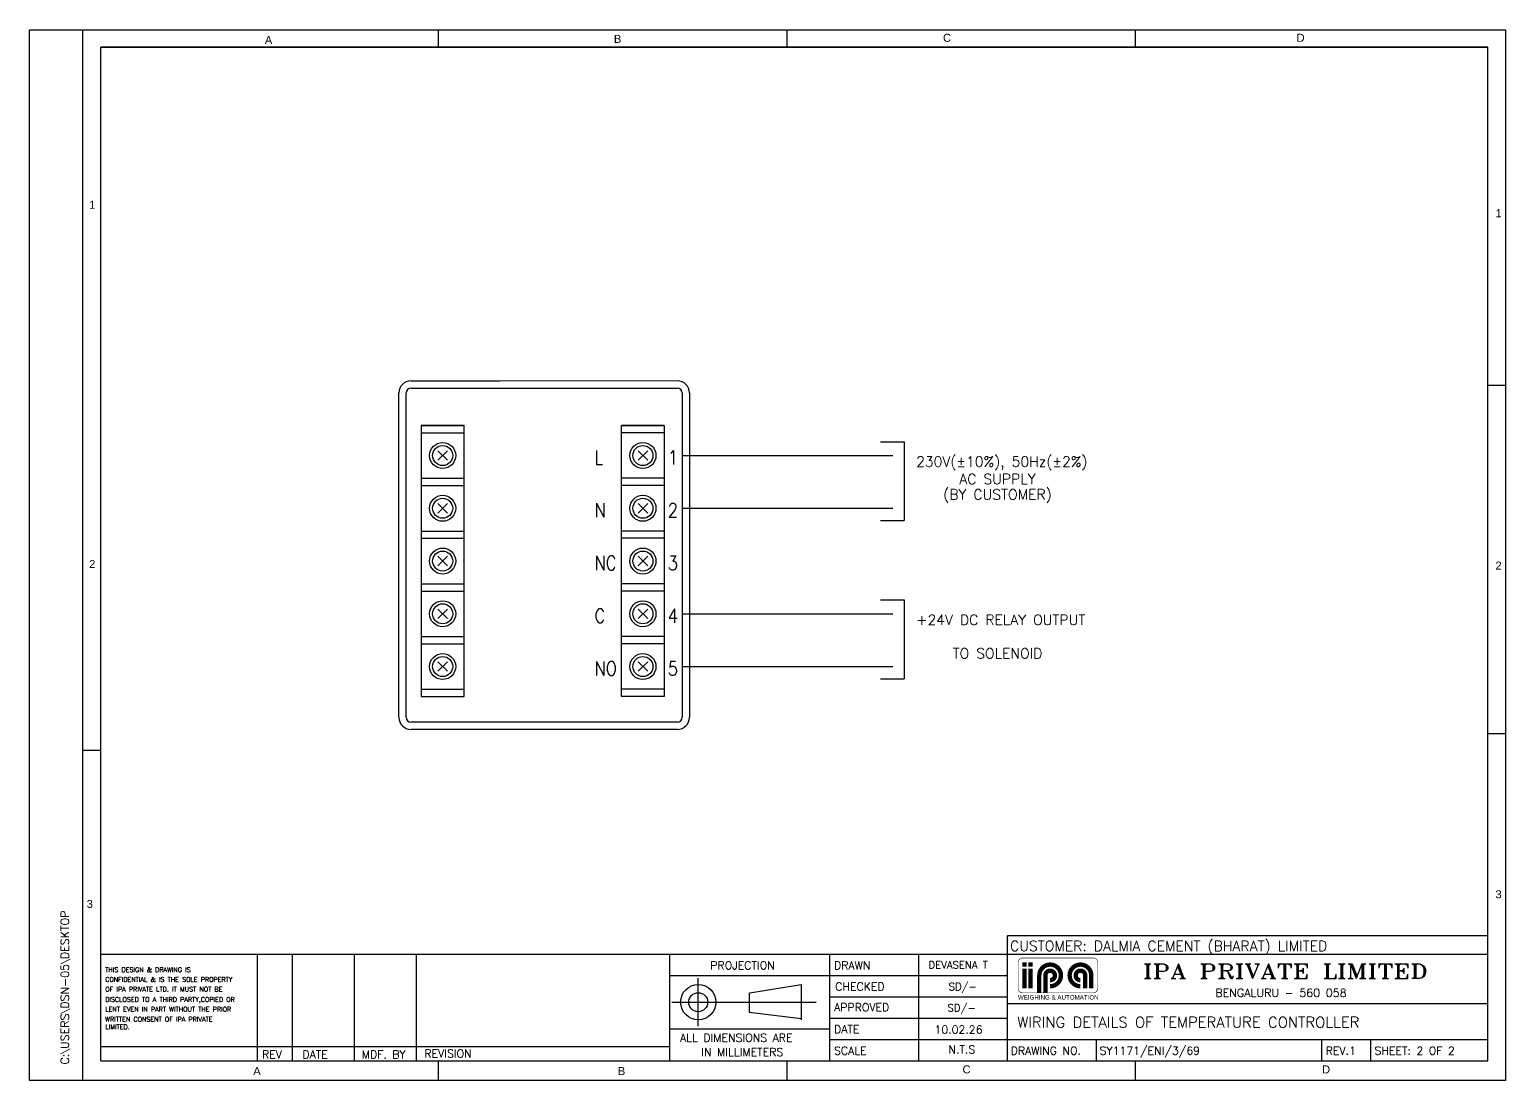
# Model space of a CAD drawing. Header units: inches. Extents: x 784 to 2184505, y 7 to 371504.
# Drawn here: x 1528984 to 1657495, y 102788 to 194290 of the extents above; entities that cross this region are included whole.
import ezdxf
from ezdxf.enums import TextEntityAlignment as Align

# ---------------------------------------------------------------- set-up
doc = ezdxf.new("R2010")
doc.units = ezdxf.units.IN
doc.header["$MEASUREMENT"] = 0
doc.layers.add('Object', color=2, linetype='Continuous', lineweight=30)
doc.layers.add('SHEET', color=10, linetype='Continuous')
doc.styles.add('ROMANC', font='romanc.shx', dxfattribs={"height": 5})
doc.styles.add('ROMAND', font='romand', dxfattribs={"height": 3})
doc.styles.add('ROMANS', font='romans')
doc.styles.add('ROMANT', font='romant', dxfattribs={"width": 1.3, "height": 4})
doc.styles.get("Standard").update_dxf_attribs({"font": 'arial.ttf'})

msp = doc.modelspace()

# ---------------------------------------------------------------- linework, layer by layer
at = {"color": 0, "lineweight": 13}
msp.add_line((1585391.41666, 163702.69704, 12132.91572), (1569893.79958, 163702.69704, 12132.91572), dxfattribs=at)
for p, q in [((1563092.43277, 159809.87694, 12132.91572), (1566820.56576, 159809.87694, 12132.91572)), ((1584256.68253, 159809.87694, 12132.91572), (1580528.54954, 159809.87694, 12132.91572)), ((1603089.1208, 158401.49528), (1605147.93462, 158401.49528)), ((1605147.93462, 158401.49528), (1605147.93462, 151550.43145)), ((1565373.09531, 157615.90504, 12132.91572), (1564539.90323, 156782.71297, 12132.91572)), ((1565373.09531, 156782.71297, 12132.91572), (1564539.90323, 157615.90504, 12132.91572)), ((1581976.02, 157615.90504, 12132.91572), (1582809.21208, 156782.71297, 12132.91572)), ((1581976.02, 156782.71297, 12132.91572), (1582809.21208, 157615.90504, 12132.91572)), ((1585807.93991, 157199.30901, 12132.91572), (1604154.6922, 157199.30901, 12132.91572)), ((1563092.43277, 155216.94961, 12132.91572), (1566820.56576, 155216.94961, 12132.91572)), ((1563092.43277, 154589.26742, 12132.91572), (1566820.56576, 154589.26742, 12132.91572)), ((1584256.68253, 155216.94961, 12132.91572), (1580528.54954, 155216.94961, 12132.91572)), ((1584256.68253, 154589.26742, 12132.91572), (1580528.54954, 154589.26742, 12132.91572)), ((1565373.09531, 153022.97771, 12132.91572), (1564539.90323, 152189.78564, 12132.91572)), ((1565373.09531, 152189.78564, 12132.91572), (1564539.90323, 153022.97771, 12132.91572)), ((1581976.02, 153022.97771, 12132.91572), (1582809.21208, 152189.78564, 12132.91572)), ((1581976.02, 152189.78564, 12132.91572), (1582809.21208, 153022.97771, 12132.91572)), ((1585807.93991, 152606.38168, 12132.91572), (1604154.6922, 152606.38168, 12132.91572)), ((1563092.43277, 150624.02228, 12132.91572), (1566820.56576, 150624.02228, 12132.91572)), ((1584256.68253, 150624.02228, 12132.91572), (1580528.54954, 150624.02228, 12132.91572)), ((1603089.1208, 151550.43145), (1605147.93462, 151550.43145)), ((1563092.43277, 149996.34009, 12132.91572), (1566820.56576, 149996.34009, 12132.91572)), ((1584256.68253, 149996.34009, 12132.91572), (1580528.54954, 149996.34009, 12132.91572)), ((1565373.09531, 148430.05038, 12132.91572), (1564539.90323, 147596.85831, 12132.91572)), ((1565373.09531, 147596.85831, 12132.91572), (1564539.90323, 148430.05038, 12132.91572)), ((1581976.02, 148430.05038, 12132.91572), (1582809.21208, 147596.85831, 12132.91572)), ((1581976.02, 147596.85831, 12132.91572), (1582809.21208, 148430.05038, 12132.91572)), ((1563092.43277, 146031.09495, 12132.91572), (1566820.56576, 146031.09495, 12132.91572)), ((1563092.43277, 145403.41276, 12132.91572), (1566820.56576, 145403.41276, 12132.91572)), ((1584256.68253, 146031.09495, 12132.91572), (1580528.54954, 146031.09495, 12132.91572)), ((1584256.68253, 145403.41276, 12132.91572), (1580528.54954, 145403.41276, 12132.91572)), ((1603089.1208, 144622.71329), (1605147.93462, 144622.71329)), ((1605147.93462, 144622.71329), (1605147.93462, 137771.64946)), ((1565373.09531, 143837.12305, 12132.91572), (1564539.90323, 143003.93098, 12132.91572)), ((1565373.09531, 143003.93098, 12132.91572), (1564539.90323, 143837.12305, 12132.91572)), ((1581976.02, 143837.12305, 12132.91572), (1582809.21208, 143003.93098, 12132.91572)), ((1581976.02, 143003.93098, 12132.91572), (1582809.21208, 143837.12305, 12132.91572)), ((1585807.93991, 143420.52702, 12132.91572), (1604154.6922, 143420.52702, 12132.91572)), ((1563092.43277, 141438.16762, 12132.91572), (1566820.56576, 141438.16762, 12132.91572)), ((1584256.68253, 141438.16762, 12132.91572), (1580528.54954, 141438.16762, 12132.91572)), ((1563092.43277, 140810.48543, 12132.91572), (1566820.56576, 140810.48543, 12132.91572)), ((1584256.68253, 140810.48543, 12132.91572), (1580528.54954, 140810.48543, 12132.91572)), ((1565373.09531, 139244.19572, 12132.91572), (1564539.90323, 138411.00365, 12132.91572)), ((1565373.09531, 138411.00365, 12132.91572), (1564539.90323, 139244.19572, 12132.91572)), ((1581976.02, 139244.19572, 12132.91572), (1582809.21208, 138411.00365, 12132.91572)), ((1581976.02, 138411.00365, 12132.91572), (1582809.21208, 139244.19572, 12132.91572)), ((1585807.93991, 138827.59969, 12132.91572), (1604154.6922, 138827.59969, 12132.91572)), ((1603089.1208, 137771.64946), (1605147.93462, 137771.64946)), ((1563092.43277, 136845.24029, 12132.91572), (1566820.56576, 136845.24029, 12132.91572)), ((1584256.68253, 136845.24029, 12132.91572), (1580528.54954, 136845.24029, 12132.91572)), ((1563092.43277, 136217.5581, 12132.91572), (1566820.56576, 136217.5581, 12132.91572)), ((1584256.68253, 136217.5581, 12132.91572), (1580528.54954, 136217.5581, 12132.91572))]:
    msp.add_line(p, q)
at = {"color": 0}
for p, q in [((1587211.72274, 107519.95324, 12132.91572), (1587211.72274, 111687.68146, 12132.91572)), ((1596169.72967, 111113.39918, 12132.91572), (1591693.02333, 110394.15244, 12132.91572)), ((1596169.60766, 111139.18754, 12132.91572), (1596169.60766, 108071.23494, 12132.91572)), ((1584913.11642, 109605.21124, 12132.91572), (1597466.67756, 109605.21124, 12132.91572)), ((1591630.29004, 110432.57455, 12132.91572), (1591630.29004, 108733.84345, 12132.91572)), ((1591630.29004, 108733.84345, 12132.91572), (1596169.60766, 108173.90443, 12132.91572))]:
    msp.add_line(p, q, dxfattribs=at)
for radius in [1533.9763, 827.36331]:
    msp.add_circle((1587211.72274, 109605.21124, 12132.91572), radius, dxfattribs=at)
at = {"layer": 'SHEET', "color": 124, "linetype": 'Continuous', "true_color": 0x00a183}
for p, q in [((1533638.63447, 102788.47582, 12132.91572), (1533638.63447, 194269.90309, 12132.91572)), ((1564602.81632, 192748.30624, 12132.91572), (1564602.81632, 194289.66212, 12132.91572)), ((1535186.84356, 192748.30624, 12132.91572), (1655947.1528, 192748.30624, 12132.91572)), ((1535186.84356, 192748.30624, 12132.91572), (1655947.1528, 192748.30624, 12132.91572)), ((1535186.84356, 192748.30624, 12132.91572), (1655947.1528, 192748.30624, 12132.91572)), ((1655947.1528, 192748.30624, 12132.91572), (1535186.84356, 192748.30624, 12132.91572)), ((1535186.84356, 104500.38795, 12132.91572), (1535186.84356, 192748.30624, 12132.91572)), ((1655947.1528, 104500.38795, 12132.91572), (1655947.1528, 192748.30624, 12132.91572)), ((1657485.58117, 132960.8238, 12132.91572), (1655947.1528, 132961.06923, 12132.91572)), ((1614145.50729, 113789.64251, 12132.91572), (1614145.50729, 115406.58465, 12132.91572)), ((1614145.50729, 115406.58465, 12132.91572), (1655947.1528, 115406.58465, 12132.91572)), ((1535186.84356, 113789.64251, 12132.91572), (1655947.1528, 113789.64251, 12132.91572)), ((1535186.84356, 113789.64251, 12132.91572), (1655947.1528, 113789.64251, 12132.91572)), ((1548806.42635, 113789.64251, 12132.91572), (1548806.42635, 104500.38795, 12132.91572)), ((1551878.01524, 104488.31125, 12132.91572), (1551878.01524, 113777.56581, 12132.91572)), ((1557284.15034, 104500.38795, 12132.91572), (1557284.15034, 113789.64251, 12132.91572)), ((1562690.28543, 104500.38795, 12132.91572), (1562690.28543, 113789.64251, 12132.91572)), ((1584729.53453, 104500.38795, 12132.91572), (1584729.53453, 113789.64251, 12132.91572)), ((1598663.41636, 104500.38795, 12132.91572), (1598663.41636, 113789.64251, 12132.91572)), ((1606404.46183, 104500.38795, 12132.91572), (1606404.46183, 113789.64251, 12132.91572)), ((1614145.50729, 104500.38795, 12132.91572), (1614145.50729, 113789.64251, 12132.91572)), ((1584729.53453, 111931.7916, 12132.91572), (1614145.50729, 111931.7916, 12132.91572)), ((1598663.41636, 110073.94069, 12132.91572), (1614145.50729, 110073.94069, 12132.91572)), ((1614145.50729, 109480.92935, 12132.91572), (1655947.1528, 109480.92935, 12132.91572)), ((1598663.41636, 108216.08977, 12132.91572), (1614145.50729, 108216.08977, 12132.91572)), ((1584729.53453, 107287.16432, 12132.91572), (1598663.41636, 107287.16432, 12132.91572)), ((1535186.84356, 105738.95523, 12132.91572), (1584729.53453, 105738.95523, 12132.91572)), ((1598663.41636, 106358.23886, 12132.91572), (1655947.1528, 106358.23886, 12132.91572)), ((1621886.55276, 104500.38795, 12132.91572), (1621886.55276, 106358.23886, 12132.91572)), ((1641515.08009, 104500.38795, 12132.91572), (1641515.08009, 106358.23886, 12132.91572)), ((1645764.91781, 104500.38795, 12132.91572), (1645764.91781, 106358.23886, 12132.91572)), ((1535186.84356, 104500.38795, 12132.91572), (1655947.1528, 104500.38795, 12132.91572)), ((1594947.71454, 102788.47582, 12132.91572), (1594947.71454, 104500.38795, 12132.91572)), ((1625292.61276, 102788.47582, 12132.91572), (1625292.61276, 104500.38795, 12132.91572))]:
    msp.add_line(p, q, dxfattribs=at)
at = {"layer": 'SHEET', "color": 0, "linetype": 'Continuous'}
for p, q in [((1594947.71454, 192748.30624, 12132.91572), (1594947.71454, 194289.66212, 12132.91572)), ((1625292.61276, 192748.30624, 12132.91572), (1625292.61276, 194289.66212, 12132.91572)), ((1657490.42213, 163305.72163, 12132.91572), (1655947.1528, 163305.96783, 12132.91572)), ((1528994.00719, 131519.63784, 12132.91572), (1528984.22647, 131519.6394, 12132.91572)), ((1535186.84356, 131518.64989, 12132.91572), (1533638.63447, 131518.89688, 12132.91572)), ((1564602.81632, 102788.47582, 12132.91572), (1564602.81632, 104500.38795, 12132.91572))]:
    msp.add_line(p, q, dxfattribs=at)
at = {"layer": 'SHEET', "color": 7}
for p, q in [((1562200.80582, 163702.69704, 12132.91572), (1569893.79958, 163702.69704, 12132.91572)), ((1561146.6629, 134409.82478, 12132.91572), (1561146.6629, 162648.55413, 12132.91572)), ((1561784.28256, 134409.82478, 12132.91572), (1561784.28256, 162648.55413, 12132.91572)), ((1562200.80582, 163065.07738, 12132.91572), (1585391.41666, 163065.07738, 12132.91572)), ((1585807.93991, 162648.55413, 12132.91572), (1585807.93991, 134409.82478, 12132.91572)), ((1586445.55957, 162648.55413, 12132.91572), (1586445.55957, 134409.82478, 12132.91572)), ((1563092.43277, 159182.19475, 12132.91572), (1563092.43277, 136217.5581, 12132.91572)), ((1584256.68253, 159182.19475, 12132.91572), (1584256.68253, 136217.5581, 12132.91572)), ((1565600.99582, 156609.78853, 12132.91572), (1565605.7559, 156604.34845, 12132.91572)), ((1581748.11949, 156609.78853, 12132.91572), (1581743.35941, 156604.34845, 12132.91572)), ((1565600.99582, 152016.8612, 12132.91572), (1565605.7559, 152011.42112, 12132.91572)), ((1581748.11949, 152016.8612, 12132.91572), (1581743.35941, 152011.42112, 12132.91572)), ((1565600.99582, 147423.93387, 12132.91572), (1565605.7559, 147418.49379, 12132.91572)), ((1581748.11949, 147423.93387, 12132.91572), (1581743.35941, 147418.49379, 12132.91572)), ((1565600.99582, 142831.00654, 12132.91572), (1565605.7559, 142825.56646, 12132.91572)), ((1581748.11949, 142831.00654, 12132.91572), (1581743.35941, 142825.56646, 12132.91572)), ((1565600.99582, 138238.07921, 12132.91572), (1565605.7559, 138232.63913, 12132.91572)), ((1581748.11949, 138238.07921, 12132.91572), (1581743.35941, 138232.63913, 12132.91572)), ((1569893.79958, 133993.30152, 12132.91572), (1562200.80582, 133993.30152, 12132.91572)), ((1585391.41666, 133993.30152, 12132.91572), (1566153.91126, 133993.30152, 12132.91572)), ((1569893.79958, 133355.68187, 12132.91572), (1562200.80582, 133355.68187, 12132.91572)), ((1585391.41666, 133355.68187, 12132.91572), (1566153.91126, 133355.68187, 12132.91572))]:
    msp.add_line(p, q, dxfattribs=at)
at = {"layer": 'SHEET', "color": 124, "linetype": 'Continuous', "true_color": 0x00a183, "elevation": 12132.91572}
msp.add_lwpolyline([(1657495.36189, 102788.47582), (1528994.00719, 102788.47582), (1528994.00719, 194269.90309), (1657495.36189, 194269.90309)], close=True, dxfattribs=at)
at = {"layer": 'SHEET', "color": 7, "elevation": 12132.91572}
for points in [[(1566820.56576, 136217.5581), (1566820.56576, 159182.19475), (1566820.56576, 159809.87694), (1563092.43277, 159809.87694), (1563092.43277, 159182.19475), (1566820.56576, 159182.19475)], [(1580528.54954, 136217.5581), (1580528.54954, 159182.19475), (1580528.54954, 159809.87694), (1584256.68253, 159809.87694), (1584256.68253, 159182.19475), (1580528.54954, 159182.19475)]]:
    msp.add_lwpolyline(points, dxfattribs=at)
at = {"layer": 'SHEET', "color": 4, "linetype": 'Continuous', "const_width": 45.25582}
msp.add_lwpolyline([(1621619.02295, 113454.00389), (1615440.397, 113454.00389, 0.4142135624), (1615063.26518, 113076.87208), (1615063.26518, 110802.53052, 0.4142135624), (1615440.397, 110425.39871), (1621619.02295, 110425.39871, 0.4142135624), (1621996.15477, 110802.53052), (1621996.15477, 113076.87208, 0.4142135624)], format="xyb", close=True, dxfattribs=at)
at = {"layer": 'SHEET', "color": 4, "linetype": 'Continuous', "const_width": 377.13182}
for points in [[(1615625.31153, 112688.03925), (1615625.31153, 113065.17107)], [(1616153.29607, 112688.03925), (1616153.29607, 113065.17107)], [(1615625.31153, 110802.38017), (1615625.31153, 112537.18653)], [(1616153.29607, 110802.38017), (1616153.29607, 112537.18653)], [(1616907.55971, 110425.24835), (1616907.55971, 111933.77562)]]:
    msp.add_lwpolyline(points, dxfattribs=at)
for points in [[(1616907.55971, 111933.77562, -2.4142135624), (1617850.38925, 110990.94608, 0.048516246)], [(1617435.54425, 110425.24835), (1617435.54425, 111933.77562, -2.4142135624), (1617850.38925, 111518.93062, 1.7118172848)], [(1621433.14152, 110802.38017), (1621433.14152, 111933.77562, 2.4142135624), (1620490.31197, 110990.94608, 0.362037375)], [(1620905.15697, 110802.38017), (1620905.15697, 111933.77562, 2.4142135624), (1620490.31197, 111518.93062, 0.3121925891)]]:
    msp.add_lwpolyline(points, format="xyb", dxfattribs=at)
at = {"layer": 'SHEET', "color": 7}
for centre, radius in [((1564956.49927, 157199.30901, 12132.91572), 1133.75419), ((1564956.49927, 157199.30901, 12132.91572), 873.44731), ((1582392.61604, 157199.30901, 12132.91572), 1133.75419), ((1582392.61604, 157199.30901, 12132.91572), 873.44731), ((1564956.49927, 152606.38168, 12132.91572), 1133.75419), ((1564956.49927, 152606.38168, 12132.91572), 873.44731), ((1582392.61604, 152606.38168, 12132.91572), 1133.75419), ((1582392.61604, 152606.38168, 12132.91572), 873.44731), ((1564956.49927, 148013.45435, 12132.91572), 1133.75419), ((1582392.61604, 148013.45435, 12132.91572), 1133.75419), ((1564956.49927, 148013.45435, 12132.91572), 873.44731), ((1582392.61604, 148013.45435, 12132.91572), 873.44731), ((1564956.49927, 143420.52702, 12132.91572), 1133.75419), ((1564956.49927, 143420.52702, 12132.91572), 873.44731), ((1582392.61604, 143420.52702, 12132.91572), 1133.75419), ((1582392.61604, 143420.52702, 12132.91572), 873.44731), ((1564956.49927, 138827.59969, 12132.91572), 1133.75419), ((1564956.49927, 138827.59969, 12132.91572), 873.44731), ((1582392.61604, 138827.59969, 12132.91572), 1133.75419), ((1582392.61604, 138827.59969, 12132.91572), 873.44731)]:
    msp.add_circle(centre, radius, dxfattribs=at)
for centre, radius, start, end in [((1562200.80582, 162648.55413, 12132.91572), 1054.14291, 90, 180), ((1585391.41666, 162648.55413, 12132.91572), 1054.14291, 0, 90), ((1562200.80582, 162648.55413, 12132.91572), 416.52326, 90, 180), ((1585391.41666, 162648.55413, 12132.91572), 416.52326, 0, 90), ((1562200.80582, 134409.82478, 12132.91572), 1054.14291, 180, 270), ((1562200.80582, 134409.82478, 12132.91572), 416.52326, 180, 270), ((1585391.41666, 134409.82478, 12132.91572), 1054.14291, 270, 0), ((1585391.41666, 134409.82478, 12132.91572), 416.52326, 270, 0)]:
    msp.add_arc(centre, radius, start, end, dxfattribs=at)

# ---------------------------------------------------------------- texts
at = {"color": 0}
for s, height, style, p in [('CUSTOMER: DALMIA CEMENT (BHARAT) LIMITED', 891.4686096, 'ROMAND', (1614357.91758, 114053.89302, 9781.55083)), ('PROJECTION', 696.694092, 'ROMAND', (1588257.37592, 112464.21941, 12132.91572)), ('DRAWN', 696.694092, 'ROMAND', (1599035.46012, 112464.21941, 12132.91572)), ('DEVASENA T', 643.056664, 'ROMAND', (1607263.18916, 112523.43066, 12132.91572)), ('THIS DESIGN & DRAWING IS', 403.693172, 'ROMANC', (1535577.2977, 112231.64423, 12132.91572)), ('CONFIDENTIAL & IS THE SOLE PROPERTY', 403.693172, 'ROMANC', (1535577.2977, 111382.85346, 12132.91572)), ('OF IPA PRIVATE LTD. IT MUST NOT BE ', 403.693172, 'ROMANC', (1535577.2977, 110523.71158, 12132.91572)), ('CHECKED', 696.694092, 'ROMAND', (1599140.58168, 110615.24661, 12132.91572)), ('SD/-', 643.056664, 'ROMAND', (1609014.6437, 110636.68323, 12132.91572)), ('DISCLOSED TO A THIRD PARTY,COPIED OR', 403.693172, 'ROMANC', (1535577.2977, 109633.51638, 12132.91572)), ('APPROVED', 696.694092, 'ROMAND', (1599035.46012, 108809.34927, 12132.91572)), ('SD/-', 643.056664, 'ROMAND', (1608915.97467, 108783.99626, 12132.91572)), ('WRITTEN CONSENT OF IPA PRIVATE ', 403.693172, 'ROMANC', (1535577.2977, 107915.23262, 12132.91572)), ('LENT EVEN IN PART WITHOUT THE PRIOR ', 403.693172, 'ROMANC', (1535577.2977, 108784.72561, 12132.91572)), ('WIRING DETAILS OF TEMPERATURE CONTROLLER', 938.3880101, 'ROMAND', (1614981.42304, 107389.21242, 12015.34748)), ('LIMITED.', 403.693172, 'ROMANC', (1535577.2977, 107244.69967, 12132.91572)), ('ALL DIMENSIONS ARE ', 696.6940917, 'ROMAND', (1585623.23003, 106161.05318, 12132.91572)), ('DATE', 696.694092, 'ROMAND', (1599035.46012, 106895.10573, 12132.91572)), ('10.02.26', 697.03662, 'ROMAND', (1607778.66304, 106870.51931, 12132.91572)), ('REV', 696.694092, 'ROMAND', (1549229.43999, 104710.48299, 12132.91572)), ('DATE', 696.694092, 'ROMAND', (1552744.616, 104710.48299, 12132.91572)), ('MDF. BY', 696.694092, 'ROMAND', (1557911.26229, 104710.48299, 12132.91572)), ('REVISION', 696.694092, 'ROMAND', (1563364.12493, 104786.67858, 12132.91572)), ('IN MILLIMETERS', 696.6940917, 'ROMAND', (1587474.73495, 104912.1286, 12132.91572)), ('SCALE', 696.694092, 'ROMAND', (1599035.46012, 105033.57115, 12132.91572)), ('N.T.S', 696.694092, 'ROMAND', (1608993.25508, 105131.93335, 12132.91572)), ('DRAWING NO.', 696.6940917, 'ROMAND', (1614411.00098, 105032.81576, 12132.91572)), ('SY1171/ENI/3/69', 696.6940917, 'ROMAND', (1622152.04645, 105032.81576, 12132.91572)), ('REV.1', 696.694092, 'ROMAND', (1641843.77484, 105032.81576, 12132.91572)), ('SHEET: 2 OF 2', 696.6940917, 'ROMAND', (1646093.61256, 105032.81576, 12132.91572))]:
    msp.add_text(s, height=height, dxfattribs=dict(at, style=style)).set_placement(p)
at = {"color": 4, "style": 'ROMANT', "width": 1.3}
msp.add_text('IPA PRIVATE LIMITED', height=1258.2536029, dxfattribs=at).set_placement((1625926.92218, 111672.49081, 424861.84625))
at = {"color": 4, "style": 'ROMAND'}
msp.add_text('BENGALURU - 560 058', height=707.7676516, dxfattribs=at).set_placement((1632231.24516, 110064.65234, 424861.84625))
at = {"layer": 'Object', "color": 7, "linetype": 'Continuous', "lineweight": 20, "style": 'ROMANS', "width": 0.85}
for s, height, p in [('L', 1227.23449, (1578171.08377, 156414.97921)), ('1', 1227.23449, (1584557.39507, 156414.97921)), ('N', 1227.23449, (1578171.08377, 151822.05188)), ('2', 1227.23449, (1584557.39507, 151822.05188)), ('NC', 1227.234494, (1578171.08377, 147229.12455)), ('3', 1227.23449, (1584557.39507, 147229.12455)), ('C', 1227.23449, (1578171.08377, 142636.19722)), ('4', 1227.23449, (1584557.39507, 142636.19722)), ('NO', 1227.234494, (1578171.08377, 138043.26989)), ('5', 1227.23449, (1584557.39507, 138043.26989))]:
    msp.add_text(s, height=height, dxfattribs=at).set_placement(p)
at = {"layer": 'Object', "color": 7, "insert": (1611307.46513, 110219.53637), "char_height": 385.1902062, "width": 14498.5023624, "attachment_point": 1, "style": 'ROMANS'}
msp.add_mtext('\\pxqc;{\\fArial|b0|i0|c0|p0;\\C4;WEIGHING & AUTOMATION}', dxfattribs=at)
at = {"layer": 'SHEET', "color": 0, "linetype": 'Continuous'}
for s, p in [('A', (1549469.81606, 193027.87012, 12132.91572)), ('B', (1579865.58743, 193124.57717, 12132.91572)), ('C', (1608518.92623, 193221.28444, 12132.91572)), ('D', (1639301.90487, 193221.28444, 12132.91572)), ('1', (1534171.86497, 178679.01395, 12132.91572)), ('1', (1656624.28791, 177952.35082, 12132.91572)), ('2', (1534171.86497, 147406.75106, 12132.91572)), ('2', (1656624.28791, 147270.13033, 12132.91572)), ('3', (1533961.77882, 117813.53564, 12132.91572)), ('3', (1656624.28791, 118647.1194, 12132.91572)), ('C', (1610217.46753, 103405.4061, 12132.91572)), ('D', (1641527.42499, 103405.40566, 12132.91572)), ('A', (1548463.26623, 103261.26125, 12132.91572)), ('B', (1580206.08003, 103261.26125, 12132.91572))]:
    msp.add_text(s, height=696.69409, dxfattribs=at).set_placement(p)
at = {"layer": 'SHEET', "color": 0, "linetype": 'Continuous', "style": 'ROMAND'}
for s, p in [('230V(±10%), 50Hz(±2%)', (1606179.11967, 156224.19891, 38983.53553)), ('+24V DC RELAY OUTPUT', (1606179.11967, 142445.41692, 38983.53553))]:
    msp.add_text(s, height=890.3781327, dxfattribs=at).set_placement(p)
for s, height, p in [('AC SUPPLY', 890.378133, (1613264.93442, 155152.55271, -220987.20961)), ('(BY CUSTOMER)', 890.3781327, (1613264.93442, 153753.63242, -220987.20961)), ('TO SOLENOID', 890.3781327, (1613264.93442, 139974.85043, -220987.20961))]:
    msp.add_text(s, height=height, dxfattribs=at).set_placement(p, align=Align.MIDDLE)
at = {"layer": 'SHEET', "color": 124, "linetype": 'Continuous', "style": 'ROMAND'}
msp.add_text('C:\\USERS\\DSN-05\\DESKTOP', height=704.430188, rotation=90, dxfattribs=at).set_placement((1532413.34945, 104176.97022, 12132.91572))

doc.saveas('drawing.dxf')
